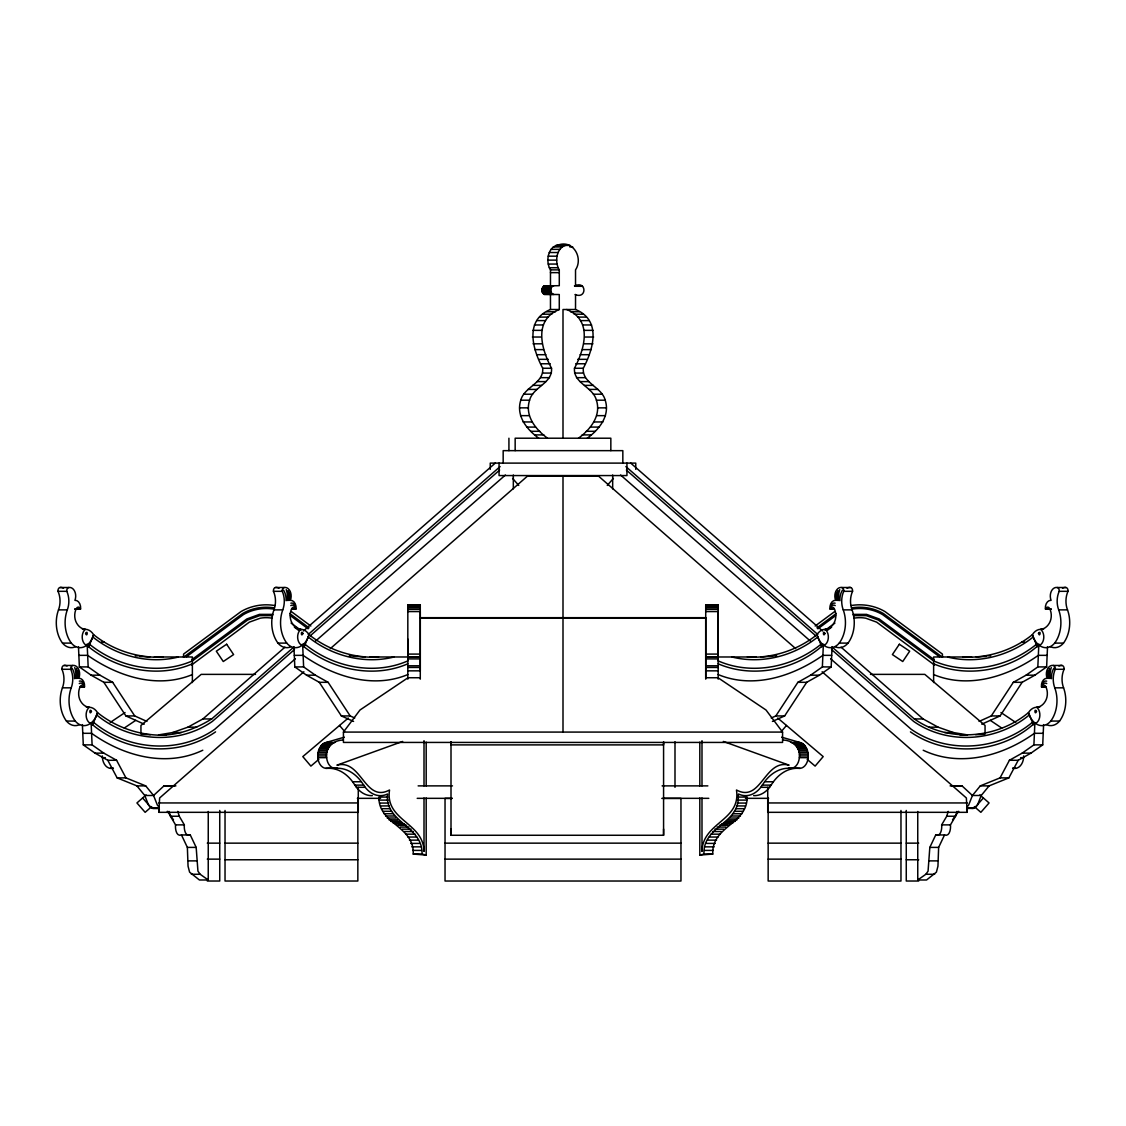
<?xml version="1.0" encoding="UTF-8"?>
<svg xmlns="http://www.w3.org/2000/svg" width="1126" height="1126" viewBox="0 0 1126 1126"><rect width="100%" height="100%" fill="white"/><g stroke="black" fill="none" stroke-linecap="round" stroke-linejoin="round"><path stroke-width="1.5" d="M192.377 682.539L192.377 656.979L154.332 656.979M168.999 811.396L170.448 816.237L175.557 824.879C175.051 828.483 176.233 837.012 181.469 834.957L187.366 847.399L188.056 866.218L189.604 872.157L199.429 879.983L208.24 879.983L208.254 811.48M407.823 679.161L407.823 656.979M407.823 656.599L407.823 639.061M420.28 679.161L420.28 611.573L407.823 611.573M424.009 797.954L424.009 851.411C423.573 822.29 384.782 820.713 389.54 789.988C364.768 803.302 361.516 758.643 336.927 765.173L402.658 741.443M426.191 785.878L426.191 742.175M663.58 742.147L663.58 835.267L451.005 835.267L451.005 742.147M563 732.083L563 617.681M587.251 438.211C599.131 429.541 610.25 415.874 605.225 400.194C601.763 386.823 582.029 383.319 583.282 368.258C593.43 349.102 601.777 320.08 575.527 309.509L575.541 294.533M699.809 855.07L703.961 854.071C702.68 826.104 738.867 824.077 738.29 797.067L747.101 797.067C747.664 824.077 711.491 826.104 712.772 854.071L699.809 855.07L699.809 797.996M701.991 785.878L701.991 740.683M906.261 810.453L906.261 881.025L918.717 881.025M917.746 811.48L917.76 879.983L926.571 879.983L936.396 872.157L937.944 866.218L938.634 847.399L944.531 834.957C949.767 837.012 950.949 828.483 950.443 824.879L955.552 816.237L957.001 811.396M933.623 682.539L933.623 656.979L971.668 656.979M767.721 787.37L767.721 812.325L967.192 812.325L966.361 797.968L822.121 671.758M538.749 438.211C526.869 429.541 515.75 415.874 520.775 400.194C524.237 386.823 543.971 383.319 542.718 368.258C532.57 349.102 524.223 320.08 550.473 309.509L559.284 309.509L559.27 294.533L544.21 294.379L542.31 292.324L542 288.96L544.21 285.849L559.284 285.694L559.284 269.874C554.245 261.809 556.399 246.594 567.237 244.975M547.546 438.211C535.68 429.541 524.547 415.874 529.586 400.194C533.034 386.823 552.782 383.319 551.529 368.258C541.381 349.102 533.034 320.08 559.284 309.509M738.29 797.067L738.445 793.999A31.767 22.464 90 0 0 760.782 787.313L764.596 781.768A49.445 34.962 90 0 1 788.524 768.228L791.282 768.34A12.119 8.572 90 0 0 799.347 757.671C800.853 747.889 792.479 739.993 782.823 740.078M788.524 768.228L800.093 768.34A12.119 8.572 90 0 0 808.144 757.671C808.651 751.746 806.286 744.187 799.924 742.484L781.669 737.178M1012.612 768.34L1015.539 768.34A12.119 8.572 -90 0 0 1023.604 757.671L1023.661 755.912M771.254 717.994L775.828 715.939L797.884 682.314L810.636 675.178L822.374 666.916L823.345 644.888C795.758 670.083 752.886 678.697 718.177 663.805M772.422 721.428L784.639 715.939L806.695 682.314L819.447 675.178L831.185 666.916L832.086 646.634M966.727 807.089A15.215 10.753 -90 0 0 968.642 805.076L972.428 795.491L980.296 785.878L1000.057 777.883L1009.417 760.275L1022.169 753.139L1033.907 744.877L1034.878 722.85C1001.816 753.547 947.726 757.826 910.427 731.872M979.071 721.428L991.274 715.939L1013.33 682.314L1026.082 675.178L1037.834 666.916L1038.805 644.888C1011.218 670.083 968.346 678.697 933.623 663.805M1009.417 760.275L1018.214 760.275L1030.966 753.139L1042.718 744.877L1043.605 724.595M981.773 724.173L1000.085 715.939L1022.141 682.314L1034.893 675.178L1046.631 666.916L1047.532 646.634M426.191 797.996L426.191 855.07L422.039 854.071C423.137 825.949 384.459 822.557 387.555 793.999A31.767 22.464 -90 0 1 365.218 787.313L361.404 781.768A49.445 34.962 -90 0 0 337.476 768.228L325.907 768.34A12.119 8.572 -90 0 1 317.856 757.671C317.349 751.746 319.714 744.187 326.076 742.484L344.331 737.178M337.476 768.228L334.718 768.34A12.119 8.572 -90 0 1 326.653 757.671C325.147 747.889 333.521 739.993 343.177 740.078M177.795 811.396L179.259 816.237L184.354 824.879C183.848 828.483 185.044 837.012 190.28 834.957L196.177 847.399L197.937 871.158L200.146 874.269L208.24 879.983M917.76 879.983L925.853 874.269L928.063 871.158L929.823 847.399L935.72 834.957L944.531 834.957M550.473 285.694L550.473 269.874C545.434 261.809 547.588 246.594 558.426 244.975M553.823 294.533C549.643 293.928 549.643 286.3 553.823 285.694M578.454 438.211C590.32 429.541 601.453 415.874 596.414 400.194C592.966 386.823 573.218 383.319 574.471 368.258C584.619 349.102 592.966 320.08 566.716 309.509M358.279 787.37L358.279 812.325L158.808 812.325L159.639 797.968L303.879 671.758M158.808 812.325L159.357 809.003M935.72 834.957C940.956 837.012 942.152 828.483 941.646 824.879L946.741 816.237L948.205 811.396M1018.214 760.275L1008.868 777.883L989.107 785.878L981.225 795.491L977.452 805.076A15.215 10.753 -90 0 1 974.426 807.877L967.347 808.524M192.377 663.805C158.161 678.64 117.245 669.9 88.729 646.873L93.613 634.67A15.708 11.105 -90 0 0 85.379 629.307A16.749 11.837 -90 0 1 76.681 623.199A11.809 8.346 -90 0 1 76.484 608.322A3.406 2.407 -90 0 1 80.523 609.11L74.71 609.307M215.573 731.872C178.682 757.573 126.759 753.224 92.656 724.834L97.54 712.631A15.708 11.105 90 0 0 89.292 707.255A16.749 11.837 90 0 1 80.593 701.16A11.809 8.346 90 0 1 80.41 686.283A3.406 2.407 90 0 1 84.45 687.071L80.101 687.268M407.823 663.805C373.607 678.64 332.691 669.9 304.175 646.873L309.059 634.67A15.708 11.105 90 0 0 300.825 629.307A16.749 11.837 90 0 1 292.127 623.199A11.809 8.346 90 0 1 291.93 608.322A3.406 2.407 90 0 1 295.969 609.11L291.634 609.307M958.705 811.297L952.512 819.827M753.66 795.632A31.767 22.464 90 0 0 769.579 787.313L773.393 781.768A49.445 34.962 90 0 1 797.335 768.228L800.093 768.34M420.28 617.681L705.72 617.681L705.72 677.739L717.994 677.739L766.018 710.013L782.57 732.083L782.57 742.428L343.43 742.428L343.43 732.083L359.982 710.013L408.006 677.739L420.28 677.739M781.43 731.393L786.469 725.454M607.252 485.419L613.403 478.395M975.172 807.342L983.378 797.968M175.895 785.878L163.988 785.878L153.572 795.491L144.775 795.491L136.893 785.878L117.132 777.883L107.786 760.275L95.034 753.139L83.282 744.877L82.395 724.595M158.808 734.856L172.588 732.547L187.901 727.171L202.891 718.951L284.92 647.183M303.429 630.968L495.271 463.11M158.555 735.137C177.472 735.7 195.811 728.803 211.702 718.951L293.717 647.183M308.271 634.445L500.113 466.586M294.477 649.561L212.42 721.358C177.711 745.623 128.786 741.598 96.625 714.897M310.368 635.669L499.634 470.063M295.378 658.766L214.799 729.268C178.401 754.645 127.182 750.324 93.542 722.301M315.181 641.44L505.405 475.031M146.099 794.928L136.936 802.951L145.141 812.325L151.686 806.596M330.34 648.604L527.545 476.045L598.455 476.045L795.66 648.604M348.286 718.036L302.81 756.602L310.875 766.102L318.841 759.346M74.654 609.11L80.636 608.828A7.629 5.391 -90 0 0 74.907 600.327A8.628 6.094 -90 0 0 74.682 591.263A8.628 6.094 -90 0 0 68.841 587.505L60.03 587.505A3.237 2.294 -90 0 0 58.003 591.319A18.312 12.949 -90 0 1 58.496 609.87A28.037 19.832 -90 0 0 62.507 643.101L71.318 643.101A19.311 13.653 -90 0 0 86.533 645.437L86.758 645.268A20.085 14.202 -90 0 0 93.613 634.67C112.839 650.11 137.358 658.091 161.975 657.176L163.143 656.979M80.045 687.071L84.563 686.776A7.629 5.391 90 0 0 78.834 678.288A8.628 6.094 90 0 0 78.609 669.224A8.628 6.094 90 0 0 72.754 665.466L63.957 665.466A3.237 2.294 90 0 0 61.916 669.28A18.312 12.949 90 0 1 62.423 687.831A28.037 19.832 90 0 0 66.434 721.062L75.245 721.062A19.311 13.653 90 0 0 90.46 723.399L90.671 723.23A20.085 14.202 90 0 0 97.54 712.631C116.766 728.058 141.285 736.052 165.902 735.137M291.564 609.11L296.082 608.828A7.629 5.391 90 0 0 290.367 600.327A8.628 6.094 90 0 0 290.128 591.263A8.628 6.094 90 0 0 284.287 587.505L275.476 587.505A3.237 2.294 90 0 0 273.449 591.319A18.312 12.949 90 0 1 273.942 609.87A28.037 19.832 90 0 0 277.967 643.101L286.764 643.101A19.311 13.653 90 0 0 301.993 645.437L302.204 645.268A20.071 14.188 -90 0 0 309.059 634.67C328.285 650.096 352.804 658.091 377.421 657.176L378.589 656.979M183.566 657.218L242.569 613.557C252.069 607.998 263.512 606.041 274.336 607.899M186.353 656.838L243.399 614.613C252.562 609.265 263.611 607.378 274.054 609.166M192.011 659.54L246.833 618.962L259.43 614.374L272.914 614.374M191.927 661.272L247.664 620.018L259.712 615.64L272.633 615.64M815.154 626.014L834.662 611.573M816.927 627.844L836.21 613.557M817.87 628.815L835.675 615.626M825.161 630.293L834.915 623.086M827.469 630.264L831.621 627.182M191.575 664.987L249.339 622.143L260.275 618.188A34.371 34.371 0 0 1 272.07 618.188M834.366 609.307L830.031 609.11A3.406 2.407 -90 0 1 834.07 608.322A11.809 8.346 -90 0 1 833.873 623.199A16.749 11.837 -90 0 1 825.175 629.307A15.708 11.105 -90 0 0 816.941 634.67L817.842 636.936C794.28 655.839 762.316 664.354 732.745 657.176L732.196 656.979M1051.29 609.307L1045.477 609.11A3.406 2.407 90 0 1 1049.516 608.322A11.809 8.346 90 0 1 1049.319 623.199A16.749 11.837 90 0 1 1040.621 629.307A15.708 11.105 90 0 0 1032.387 634.67L1033.288 636.936C1009.726 655.839 977.776 664.354 948.191 657.176L947.642 656.979M1045.899 687.268L1041.55 687.071A3.406 2.407 -90 0 1 1045.59 686.283A11.809 8.346 -90 0 1 1045.407 701.16A16.749 11.837 -90 0 1 1036.708 707.255A15.708 11.105 -90 0 0 1028.46 712.631L1029.375 714.897C997.214 741.598 948.289 745.623 913.58 721.358L831.523 649.561M1029.375 714.897L1032.458 722.301C998.818 750.324 947.599 754.645 911.201 729.268L830.622 658.766M962.857 656.979L964.025 657.176C988.642 658.091 1013.161 650.11 1032.387 634.67A20.085 14.202 90 0 0 1039.242 645.268L1039.467 645.437A19.311 13.653 90 0 0 1054.682 643.101L1063.493 643.101A28.037 19.832 90 0 0 1067.504 609.87A18.312 12.949 90 0 1 1067.997 591.319A3.237 2.294 90 0 0 1065.97 587.505L1057.159 587.505A8.628 6.094 90 0 0 1051.318 591.263A8.628 6.094 90 0 0 1051.093 600.327A7.629 5.391 90 0 0 1045.364 608.828L1051.346 609.11M110.207 722.484L125.028 712.533M124.296 728.029L135.725 720.344M178.358 656.979L177.809 657.176C148.224 664.354 116.274 655.839 92.712 636.936M192.377 660.892C158.499 675.741 117.878 667.211 89.616 644.339L86.688 644.339M192.377 674.558C157.035 689.295 117.625 676.29 87.659 655.346L78.848 655.346M393.804 656.979L393.255 657.176C363.684 664.354 331.72 655.839 308.158 636.936M407.823 674.558C372.481 689.295 333.071 676.29 303.105 655.346L294.308 655.346M202.793 750.24C165.958 767.763 123.353 756.039 91.586 733.308L82.775 733.308M747.411 656.979L748.579 657.176C773.196 658.091 797.715 650.11 816.941 634.67A20.071 14.188 90 0 0 823.796 645.268L824.007 645.437A19.311 13.653 -90 0 0 839.236 643.101L848.033 643.101A28.037 19.832 -90 0 0 852.058 609.87A18.312 12.949 -90 0 1 852.551 591.319A3.237 2.294 -90 0 0 850.524 587.505L841.713 587.505A8.628 6.094 -90 0 0 835.872 591.263A8.628 6.094 -90 0 0 835.633 600.327A7.629 5.391 -90 0 0 829.918 608.828L834.436 609.11M851.143 605.549C862.685 603.55 874.874 605.675 884.994 611.573L942.434 654.093L942.434 656.979M851.664 607.899C862.488 606.041 873.931 607.998 883.431 613.557L942.434 657.218M851.946 609.166C862.389 607.378 873.438 609.265 882.601 614.613L939.647 656.838M853.086 614.374L866.57 614.374L879.167 618.962L933.989 659.54M853.367 615.64L866.288 615.64L878.336 620.018L934.073 661.272M113.219 768.228L110.461 768.34A12.119 8.572 90 0 1 102.396 757.671L102.339 755.912M760.782 656.979L772.661 656.303M976.228 656.979L986.404 656.402M832.283 647.183L914.298 718.951C948.514 742.893 996.735 738.909 1028.46 712.631A20.085 14.202 -90 0 0 1035.329 723.23L1035.54 723.399A19.311 13.653 -90 0 0 1050.755 721.062L1059.566 721.062A28.037 19.832 -90 0 0 1063.577 687.831A18.312 12.949 -90 0 1 1064.084 669.28A3.237 2.294 -90 0 0 1062.043 665.466L1053.246 665.466A8.628 6.094 -90 0 0 1047.391 669.224A8.628 6.094 -90 0 0 1047.166 678.288A7.629 5.391 -90 0 0 1041.437 686.776L1045.955 687.071M975.693 734.743L984.18 734.265M144.775 795.491L148.548 805.076A15.215 10.753 90 0 0 151.574 807.877L159.047 808.201M981.225 795.491L972.428 795.491L962.012 785.878L951.569 785.962M325.907 768.34L328.665 768.228A49.445 34.962 -90 0 1 352.607 781.768L356.421 787.313A31.767 22.464 -90 0 0 372.34 795.632M174.431 785.962L163.988 785.878M558.313 244.989C573.317 239.556 583.451 258.093 575.527 269.874L575.527 285.694M557.511 245.116L568.489 245.116M555.85 245.426L570.15 245.426M553.26 246.946L562.057 246.946M569.812 246.946L572.74 246.946M551.022 249.367L559.833 249.367M549.319 252.52L558.13 252.52M548.235 256.179L557.046 256.179M547.869 260.12L556.68 260.12M548.235 264.061L557.046 264.061M549.319 267.735L558.13 267.735M550.473 269.874L559.284 269.874M550.473 272.633L559.284 272.633M575.119 285.694C586.829 280.698 586.829 299.516 575.119 294.533M544.21 285.849L553.007 285.849M574.457 285.849L581.79 285.849M543.45 286.286L552.261 286.286M575.217 286.286L582.55 286.286M542.802 286.989L551.613 286.989M542.31 287.904L551.121 287.904M542 288.96L550.797 288.96M541.888 290.114L550.698 290.114M542 291.254L550.797 291.254M542.31 292.324L551.121 292.324M542.802 293.239L551.613 293.239M543.45 293.942L552.261 293.942M544.21 294.379L553.007 294.379M575.527 309.509L563 309.509L563 438.211M546.645 311.761L555.456 311.761M570.544 311.761L579.355 311.761M542.957 314.21L551.768 314.21M574.232 314.21L583.043 314.21M539.593 317.096L548.404 317.096M577.596 317.096L586.407 317.096M536.708 320.6L545.505 320.6M580.495 320.6L589.306 320.6M534.428 324.964L543.239 324.964M582.761 324.964L591.572 324.964M532.936 330.354L541.747 330.354M584.253 330.354L593.064 330.354M532.387 337.026L541.198 337.026M584.802 337.026L593.613 337.026M533.048 343.81L541.859 343.81M584.141 343.81L592.952 343.81M534.766 349.623L543.562 349.623M582.438 349.623L591.234 349.623M537.06 354.704L545.871 354.704M580.129 354.704L588.94 354.704M539.467 359.335L548.278 359.335M577.722 359.335L586.533 359.335M541.522 363.768L550.318 363.768M575.682 363.768L584.478 363.768M542.718 368.258L551.529 368.258M574.471 368.258L583.282 368.258M542.619 373.072L551.43 373.072M574.57 373.072L583.381 373.072M540.677 377.66L549.488 377.66M576.512 377.66L585.323 377.66M537.13 381.601L545.941 381.601M580.059 381.601L588.87 381.601M532.682 385.374L541.479 385.374M584.521 385.374L593.318 385.374M528.01 389.413L536.806 389.413M589.194 389.413L598.005 389.413M523.801 394.213L532.612 394.213M593.388 394.213L602.199 394.213M520.775 400.194L529.586 400.194M596.414 400.194L605.225 400.194M519.607 407.851L528.404 407.851M597.596 407.851L606.393 407.851M520.55 415.649L529.361 415.649M596.639 415.649L605.45 415.649M523.097 421.954L531.908 421.954M594.092 421.954L602.903 421.954M526.715 427.078L535.512 427.078M590.488 427.078L599.285 427.078M530.867 431.3L539.678 431.3M586.322 431.3L595.133 431.3M535.047 434.903L543.858 434.903M582.142 434.903L590.953 434.903M58.003 591.319L66.8 591.319A3.237 2.294 -90 0 1 68.841 587.505M273.449 591.319L282.26 591.319A3.237 2.294 90 0 1 284.287 587.505M841.713 587.505A3.237 2.294 -90 0 1 843.74 591.319L852.551 591.319M1057.159 587.505A3.237 2.294 90 0 1 1059.2 591.319L1067.997 591.319M407.823 604.986L420.28 604.986M705.72 604.986L718.177 604.986M407.823 605.549L420.28 605.549M705.72 605.549L718.177 605.549M407.823 606.478L420.28 606.478M705.72 606.478L718.177 606.478M407.823 607.111L420.28 607.111M705.72 607.111L718.177 607.111M407.823 607.759L420.28 607.759M705.72 607.759L718.177 607.759M407.823 609.391L420.28 609.391M705.72 609.391L718.177 609.391M58.496 609.87L67.307 609.87A28.037 19.832 -90 0 0 71.318 643.101M273.942 609.87L282.753 609.87A28.037 19.832 90 0 0 286.764 643.101M839.236 643.101A28.037 19.832 -90 0 0 843.247 609.87L852.058 609.87M1054.682 643.101A28.037 19.832 90 0 0 1058.693 609.87L1067.504 609.87M705.72 611.573L718.177 611.573L718.177 660.892C752.055 675.741 792.662 667.211 820.938 644.339L823.866 644.339M420.28 617.963L705.903 617.963M82.437 629.307L85.379 629.307A8.853 6.263 -90 0 0 82.226 637.907A8.853 6.263 -90 0 0 86.533 645.437M297.883 629.307L300.825 629.307A8.853 6.263 90 0 0 297.672 637.907A8.853 6.263 90 0 0 301.993 645.437M828.117 629.307L825.175 629.307A8.853 6.263 -90 0 1 828.328 637.907A8.853 6.263 -90 0 1 824.007 645.437M1043.563 629.307L1040.621 629.307A8.853 6.263 90 0 1 1043.774 637.907A8.853 6.263 90 0 1 1039.467 645.437M101.27 642.087L104.197 642.087M1021.803 642.087L1024.73 642.087M302.134 644.339L305.062 644.339C333.338 667.211 373.945 675.741 407.823 660.892L407.823 604.789L420.28 604.789L420.28 670.843L407.823 670.843M1039.312 644.339L1036.384 644.339C1008.122 667.211 967.501 675.741 933.623 660.892M407.823 654.093L420.28 654.093M705.72 654.093L718.177 654.093M831.692 655.346L822.895 655.346C792.929 676.29 753.519 689.295 718.177 674.558M1047.152 655.346L1038.341 655.346C1008.375 676.29 968.965 689.295 933.623 674.558M135.275 655.811L138.216 655.811M349.257 655.811L353.663 655.811M772.337 655.811L776.743 655.811M987.783 655.811L990.725 655.811M369.778 656.979L420.28 656.979M705.72 656.979L756.222 656.979M157.57 657.176L161.975 657.176M374.494 657.176L377.421 657.176M407.823 657.218L420.28 657.218M705.72 657.218L718.177 657.218M748.579 657.176L751.506 657.176M964.025 657.176L968.43 657.176M407.823 658.893L420.28 658.893M705.72 658.893L718.177 658.893M407.823 665.79L420.28 665.79M718.177 665.79L705.72 665.79L705.72 604.789L718.177 604.789L718.177 679.161M78.468 646.634L79.369 666.916L88.166 666.916L99.918 675.178L112.67 682.314L134.726 715.939L146.929 721.428M293.914 646.634L294.815 666.916L303.626 666.916L315.364 675.178L328.116 682.314L350.172 715.939L354.746 717.994M822.374 666.916L831.185 666.916M1037.834 666.916L1046.631 666.916M407.823 667.451L420.28 667.451M718.177 667.451L705.72 667.451L705.72 679.161M61.916 669.28L70.727 669.28A3.237 2.294 90 0 1 72.754 665.466M1053.246 665.466A3.237 2.294 -90 0 1 1055.273 669.28L1064.084 669.28M705.72 670.843L718.177 670.843M255.532 674.375L201.188 674.375L140.947 725.454L140.947 734.11M870.468 674.375L924.812 674.375L985.053 725.454L985.053 734.11M79.369 666.916L91.107 675.178L99.918 675.178M294.815 666.916L306.553 675.178L315.364 675.178M810.636 675.178L819.447 675.178M1026.082 675.178L1034.893 675.178M91.107 675.178L103.859 682.314L112.67 682.314M306.553 675.178L319.305 682.314L328.116 682.314M797.884 682.314L806.695 682.314M1013.33 682.314L1022.141 682.314M62.423 687.831L71.219 687.831A28.037 19.832 90 0 0 75.245 721.062M1050.755 721.062A28.037 19.832 -90 0 0 1054.78 687.831L1063.577 687.831M86.364 707.255L89.292 707.255A8.853 6.263 90 0 0 86.153 715.869A8.853 6.263 90 0 0 90.46 723.399M1039.636 707.255L1036.708 707.255A8.853 6.263 -90 0 1 1039.847 715.869A8.853 6.263 -90 0 1 1035.54 723.399M103.859 682.314L125.915 715.939L134.726 715.939M319.305 682.314L341.361 715.939L350.172 715.939M775.828 715.939L784.639 715.939M991.274 715.939L1000.085 715.939M202.891 718.951L211.702 718.951M914.298 718.951L923.109 718.951L938.099 727.171L953.412 732.547L967.192 734.856M187.901 727.171L196.698 727.171M929.302 727.171L938.099 727.171M343.43 732.083L782.57 732.083M172.588 732.547L181.399 732.547M944.601 732.547L953.412 732.547M1043.225 733.308L1034.414 733.308C1002.647 756.039 960.042 767.763 923.207 750.24M960.098 735.137L967.445 735.137M326.076 742.484L334.872 742.484M791.128 742.484L799.924 742.484M324.851 742.85L333.662 742.85M792.338 742.85L801.149 742.85M323.683 743.442L332.48 743.442M793.52 743.442L802.317 743.442M322.571 744.23L331.368 744.23M794.632 744.23L803.429 744.23M83.282 744.877L92.093 744.877L103.831 753.139L116.583 760.275L125.943 777.883L145.704 785.878L153.572 795.491L157.358 805.076A15.215 10.753 90 0 0 159.273 807.089M1033.907 744.877L1042.718 744.877M321.529 745.215L330.34 745.215M795.66 745.215L804.471 745.215M320.6 746.383L329.411 746.383M796.589 746.383L805.4 746.383M319.784 747.72L328.595 747.72M797.405 747.72L806.216 747.72M319.094 749.184L327.891 749.184M798.109 749.184L806.906 749.184M318.531 750.76L327.342 750.76M798.658 750.76L807.469 750.76M318.123 752.421L326.934 752.421M799.066 752.421L807.877 752.421M95.034 753.139L103.831 753.139M1022.169 753.139L1030.966 753.139M317.884 754.153L326.681 754.153M799.319 754.153L808.116 754.153M317.785 755.912L326.596 755.912M799.404 755.912L808.215 755.912M102.396 757.671L105.337 757.671M317.856 757.671L326.653 757.671M799.347 757.671L808.144 757.671M1020.663 757.671L1023.604 757.671M107.786 760.275L116.583 760.275M110.461 768.34L113.388 768.34M117.132 777.883L125.943 777.883M1000.057 777.883L1008.868 777.883M352.607 781.768L361.404 781.768M764.596 781.768L773.393 781.768M354.887 785.118L363.698 785.118M762.302 785.118L771.113 785.118M136.893 785.878L145.704 785.878M418.14 785.878L452.483 785.878M662.088 785.878L707.86 785.878M950.105 785.878L962.012 785.878M980.296 785.878L989.107 785.878M356.421 787.313L365.218 787.313M760.782 787.313L769.579 787.313M387.71 797.067L378.899 797.067C378.336 824.077 414.509 826.104 413.228 854.071L426.191 855.07M357.364 798.334L380.56 798.334M417.197 798.334L452.328 798.334M663.13 798.334L708.803 798.334M745.44 798.334L768.636 798.334M452.005 798.404L445.037 798.404L445.037 881.025L680.963 881.025L680.963 798.404L661.807 798.404M379.279 800.093L388.076 800.093M737.924 800.093L746.721 800.093M158.808 802.951L358.279 802.951M379.842 803.063L388.653 803.063M737.347 803.063L746.158 803.063M767.721 802.951L967.192 802.951M380.616 805.935L389.427 805.935M736.573 805.935L745.384 805.935M151.574 807.877L158.907 807.877M967.093 807.877L974.426 807.877M152.784 808.524L158.653 808.524M381.587 808.693L390.398 808.693M735.602 808.693L744.413 808.693M382.741 811.297L391.552 811.297M734.448 811.297L743.259 811.297M384.065 813.746L392.875 813.746M733.125 813.746L741.935 813.746M385.556 815.998L394.353 815.998M731.647 815.998L740.444 815.998M170.448 816.237L179.259 816.237M946.741 816.237L955.552 816.237M387.175 818.025L395.986 818.025M730.014 818.025L738.825 818.025M388.949 819.827L397.745 819.827M728.255 819.827L737.051 819.827M390.821 821.375L399.631 821.375M726.369 821.375L735.179 821.375M392.805 822.67L401.602 822.67M724.398 822.67L733.195 822.67M395.325 823.81L404.135 823.81M721.865 823.81L730.675 823.81M175.557 824.879L184.354 824.879M941.646 824.879L950.443 824.879M397.774 825.274L406.57 825.274M719.43 825.274L728.226 825.274M400.096 827.061L408.907 827.061M717.093 827.061L725.904 827.061M402.306 829.158L411.117 829.158M714.883 829.158L723.694 829.158M404.361 831.523L413.172 831.523M712.828 831.523L721.639 831.523M406.247 834.169L415.058 834.169M710.942 834.169L719.753 834.169M181.469 834.957L190.28 834.957M407.95 837.04L416.761 837.04M709.239 837.04L718.05 837.04M409.456 840.137L418.253 840.137M707.747 840.137L716.544 840.137M207.283 843.149L219.739 843.149M225.031 843.149L357.843 843.149M445.037 843.149L680.963 843.149M768.157 843.149L900.969 843.149M906.261 843.149L918.717 843.149M410.737 843.416L419.548 843.416M706.452 843.416L715.263 843.416M411.806 846.851L420.617 846.851M705.383 846.851L714.194 846.851M187.366 847.399L196.177 847.399M929.823 847.399L938.634 847.399M412.637 850.412L421.448 850.412M704.552 850.412L713.363 850.412M413.228 854.071L422.039 854.071M703.961 854.071L712.772 854.071M207.283 859.138L219.739 859.138M445.037 859.138L680.963 859.138M768.157 859.138L900.969 859.138M225.031 859.771L357.843 859.771M906.261 859.771L918.717 859.771M188.45 860.883L197.247 860.883M928.753 860.883L937.55 860.883M191.35 874.269L200.146 874.269M925.853 874.269L934.65 874.269M207.283 881.025L219.739 881.025L219.739 810.453M1015.539 768.34L1012.781 768.228M966.952 808.201L973.216 808.524M353.339 656.303L365.218 656.979M139.596 656.402L149.772 656.979M141.82 734.265L150.307 734.743M558.763 244.975L561.339 245.426M274.857 605.549C263.315 603.55 251.126 605.675 241.006 611.573L183.566 654.093L183.566 656.979M723.342 741.443L789.073 765.173C764.484 758.643 761.232 803.302 736.46 789.988C741.218 820.713 702.427 822.29 701.991 851.411L701.991 797.954M341.361 715.939L353.578 721.428M125.915 715.939L144.227 724.173M1000.972 712.533L1015.793 722.484M990.275 720.344L1001.704 728.029M934.425 664.987L876.661 622.143L865.725 618.188A34.371 34.371 0 0 0 853.93 618.188M291.338 611.573L310.846 626.014M289.79 613.557L309.073 627.844M290.325 615.626L308.13 628.815M291.085 623.086L300.839 630.293M294.379 627.182L298.531 630.264M777.714 718.036L823.19 756.602L815.125 766.102L807.159 759.346M630.729 463.11L822.571 630.968M841.08 647.183L923.109 718.951M625.887 466.586L817.729 634.445M626.366 470.063L815.632 635.669M620.595 475.031L810.819 641.44M979.902 794.928L989.064 802.951L980.859 812.325L974.314 806.596M173.488 819.827L167.295 811.297M512.597 478.395L518.748 485.419M142.622 797.968L150.828 807.342M339.531 725.454L344.57 731.393M304.175 646.873L302.655 644.888L303.626 666.916M88.729 646.873L87.195 644.888L88.166 666.916M92.656 724.834L91.122 722.85L92.093 744.877M1033.288 636.936L1037.271 646.873M817.842 636.936L821.825 646.873M1032.458 722.301L1033.344 724.834M966.643 809.003L967.192 812.325M550.459 294.533L550.473 309.509M900.969 810.453L900.969 881.025L768.157 881.025L768.157 798.404M699.809 742.175L699.809 785.878M674.995 741.781L674.995 787.327M663.58 741.781L663.58 744.891L451.005 744.891L451.005 741.781M663.58 829.032L663.58 835.267M635.754 469.345L635.754 463.11L490.246 463.11L490.246 469.345M626.943 463.11L626.943 475.566L499.057 475.566L499.057 463.11M622.833 463.11L622.833 450.653L503.167 450.653L503.167 463.11M612.671 475.017L612.671 488.867M610.841 450.653L610.841 438.211L515.159 438.211L515.159 450.653M563 476.045L563 618.075M513.329 475.017L513.329 488.867M508.924 438.211L508.924 450.653M451.005 829.032L451.005 835.267M424.009 740.683L424.009 785.878M357.843 798.404L357.843 881.025L225.031 881.025L225.031 810.453M289.72 592.346A11.936 8.445 90 0 1 289.129 600.44M290.86 603.184A6.348 4.49 90 0 1 294.956 604.972M275.476 587.505A8.628 6.094 90 0 1 278.952 588.321M836.871 600.44A11.936 8.445 -90 0 1 836.28 592.346M831.044 604.972A6.348 4.49 -90 0 1 835.14 603.184M847.048 588.321A8.628 6.094 -90 0 1 850.524 587.505M1054.78 687.831A18.312 12.949 -90 0 1 1055.273 669.28M1050.389 678.485A16.791 11.879 -90 0 1 1051.276 667.549M1049.418 678.471A13.611 9.627 -90 0 1 1049.474 668.534M1042.324 684.608A5.841 4.124 -90 0 1 1046.744 683.566M1048.39 678.401A11.936 8.445 -90 0 1 1047.799 670.308M1042.577 682.933A6.348 4.49 -90 0 1 1046.673 681.146M1051.473 678.668A13.681 9.684 -90 0 1 1053.992 668.098M1058.933 666.057A8.628 6.094 -90 0 1 1062.043 665.466M1059.566 721.062A19.311 13.653 -90 0 1 1046.518 724.694M79.327 681.146A6.348 4.49 90 0 1 83.423 682.933M78.201 670.308A11.936 8.445 90 0 1 77.61 678.401M63.957 665.466A8.628 6.094 90 0 1 67.067 666.057M79.482 724.694A19.311 13.653 90 0 1 66.434 721.062M70.727 669.28A18.312 12.949 90 0 1 71.219 687.831M74.724 667.549A16.791 11.879 90 0 1 75.611 678.485M76.526 668.534A13.611 9.627 90 0 1 76.582 678.471M79.256 683.566A5.841 4.124 90 0 1 83.676 684.608M72.008 668.098A13.681 9.684 90 0 1 74.527 678.668M1062.494 588.321A8.628 6.094 90 0 1 1065.97 587.505M1063.493 643.101A19.311 13.653 90 0 1 1050.445 646.732M1058.693 609.87A18.312 12.949 90 0 1 1059.2 591.319M843.247 609.87A18.312 12.949 -90 0 1 843.74 591.319M838.856 600.524A16.791 11.879 -90 0 1 839.743 589.588M837.885 600.51A13.611 9.627 -90 0 1 837.955 590.573M830.791 606.647A5.841 4.124 -90 0 1 835.225 605.605M839.954 600.707A13.681 9.684 -90 0 1 842.459 590.137M848.033 643.101A19.311 13.653 -90 0 1 834.985 646.732M282.26 591.319A18.312 12.949 90 0 1 282.753 609.87M286.257 589.588A16.791 11.879 90 0 1 287.144 600.524M288.045 590.573A13.611 9.627 90 0 1 288.115 600.51M290.775 605.605A5.841 4.124 90 0 1 295.209 606.647M283.541 590.137A13.681 9.684 90 0 1 286.046 600.707M291.015 646.732A19.311 13.653 90 0 1 277.967 643.101M60.03 587.505A8.628 6.094 -90 0 1 63.506 588.321M75.555 646.732A19.311 13.653 -90 0 1 62.507 643.101M66.8 591.319A18.312 12.949 -90 0 1 67.307 609.87M85.59 633.445C87.265 638.146 88.152 629.251 85.59 633.445M91.445 711.435C89.404 716.122 89.278 707.086 91.445 711.435M302.978 633.474C300.839 638.16 300.853 629.124 302.978 633.474M824.964 633.445C823.219 638.076 822.599 629.237 824.964 633.445M1036.497 711.407C1034.724 716.08 1034.147 707.184 1036.497 711.407M1038.482 633.305C1039.777 638.217 1041.367 629.533 1038.482 633.305M899.35 644.241L892.397 654.572L902.742 661.525L909.681 651.18L899.35 644.241M226.65 644.241L216.319 651.18L223.258 661.525L233.603 654.572L226.65 644.241"/></g></svg>
